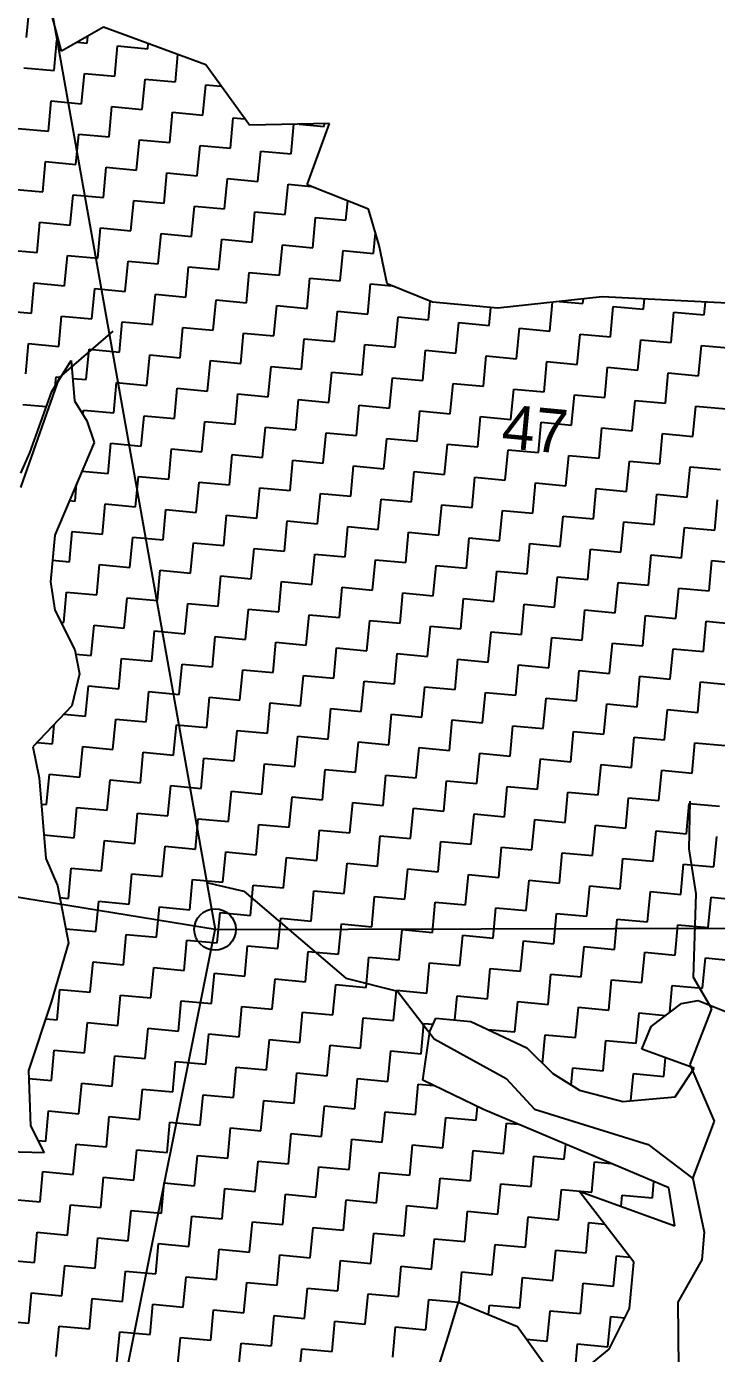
# Model space of a CAD drawing. Header units: metres. Extents: x 284554 to 287504, y 2026012 to 2031182.
# Drawn here: x 285689 to 285981, y 2029907 to 2030469 of the extents above; entities that cross this region are included whole.
import ezdxf
from ezdxf.enums import TextEntityAlignment as Align

# ---------------------------------------------------------------- set-up
doc = ezdxf.new("R2010")
doc.units = ezdxf.units.M
for name, color, linetype in [('LINE_WATER', 4, 'Continuous'), ('POLY_HATCH', 12, 'Continuous'), ('POLY_PARCEL', 6, 'Continuous'), ('TEXT_PARCEL', 7, 'Continuous')]:
    doc.layers.add(name, color=color, linetype=linetype)
doc.styles.add('TEXT_MAP', font='')
doc.styles.get('TEXT_MAP').set_extended_font_data('Kruti Dev 050')

msp = doc.modelspace()

# ---------------------------------------------------------------- linework, layer by layer
msp.add_circle((285768.34, 2030086.66), 8.78)
at = {"layer": 'LINE_WATER'}
for p, q in [((285725.02, 2030339.87), (285702.4, 2030320.13)), ((285702.4, 2030320.13), (285686.03, 2030273.6)), ((285968.98, 2030120.84), (285969.47, 2030141)), ((285972.08, 2030101.74), (285968.98, 2030120.84)), ((285764.77, 2030106.48), (285780.47, 2030102.92)), ((285780.47, 2030102.92), (285823.74, 2030066.13)), ((285970.86, 2030066.32), (285972.08, 2030101.74)), ((285823.74, 2030066.13), (285845.54, 2030060.61)), ((285978.68, 2030053.05), (285970.86, 2030066.32)), ((285845.54, 2030060.61), (285861.07, 2030040.35)), ((285969.51, 2030029.52), (285978.68, 2030053.05)), ((285861.07, 2030040.35), (285891.57, 2030023.56)), ((285979.82, 2030005.56), (285969.51, 2030029.52)), ((285891.57, 2030023.56), (285903.61, 2030010.59)), ((285903.61, 2030010.59), (285951.71, 2029995.65)), ((285970.59, 2029981.34), (285979.82, 2030005.56)), ((285951.71, 2029995.65), (285970.59, 2029981.34)), ((285970.59, 2029981.34), (285975.43, 2029958.59)), ((285975.43, 2029958.59), (285974.34, 2029946.85)), ((285974.34, 2029946.85), (285964.3, 2029928.98)), ((285964.3, 2029928.98), (285964.48, 2029901.09))]:
    msp.add_line(p, q, dxfattribs=at)
at = {"layer": 'POLY_HATCH'}
for p, q in [((285703.28, 2030458.2), (285694.49, 2030491.82)), ((285721.14, 2030468.46), (285703.28, 2030458.2)), ((285764.4, 2030452.49), (285721.14, 2030468.46)), ((285782.89, 2030426.91), (285764.4, 2030452.49)), ((285816.77, 2030427.72), (285782.89, 2030426.91)), ((285807.38, 2030401.77), (285816.77, 2030427.72)), ((285833.26, 2030391.4), (285807.38, 2030401.77)), ((285837.8, 2030376.07), (285833.26, 2030391.4)), ((285841.25, 2030359.85), (285837.8, 2030376.07)), ((285860.41, 2030352.09), (285841.25, 2030359.85)), ((285888.01, 2030349.51), (285860.41, 2030352.09)), ((285932.21, 2030354.33), (285888.01, 2030349.51)), ((286025.24, 2030349.61), (285932.21, 2030354.33)), ((285699.29, 2030314.23), (285707.48, 2030327.38)), ((285707.48, 2030327.38), (285708.87, 2030310.35)), ((285689.9, 2030288.28), (285699.29, 2030314.23)), ((285708.87, 2030310.35), (285714.05, 2030301.92)), ((285714.05, 2030301.92), (285717.16, 2030292.68)), ((285717.16, 2030292.68), (285700.57, 2030253.49)), ((285686.11, 2030279.69), (285689.9, 2030288.28)), ((285700.57, 2030253.49), (285698.73, 2030233.79)), ((285698.73, 2030233.79), (285700.58, 2030221.69)), ((285700.58, 2030221.69), (285708.97, 2030205.01)), ((285708.97, 2030205.01), (285711, 2030194.88)), ((285711, 2030194.88), (285707.74, 2030181.27)), ((285707.74, 2030181.27), (285691.21, 2030163.93)), ((285691.21, 2030163.93), (285693.95, 2030150.76)), ((285693.95, 2030150.76), (285696.74, 2030116.71)), ((285696.74, 2030116.71), (285701.64, 2030105.32)), ((285701.64, 2030105.32), (285706.33, 2030081.03)), ((285706.33, 2030081.03), (285699.01, 2030055.88)), ((285699.01, 2030055.88), (285689.35, 2030026.97)), ((285952.92, 2030045.62), (285965.77, 2030055.35)), ((285965.77, 2030055.35), (285972.85, 2030056.68)), ((285972.85, 2030056.68), (285989.15, 2030050.19)), ((285859.25, 2030043.45), (285861.78, 2030049.17)), ((285861.78, 2030049.17), (285876.56, 2030047.79)), ((285876.56, 2030047.79), (285900.38, 2030036.62)), ((285856.33, 2030022.85), (285859.25, 2030043.45)), ((285949.05, 2030036.05), (285952.92, 2030045.62)), ((285900.38, 2030036.62), (285911.29, 2030025.66)), ((285971.17, 2030028.02), (285949.05, 2030036.05)), ((285689.35, 2030026.97), (285690.17, 2030003.63)), ((285911.29, 2030025.66), (285922.56, 2030018.65)), ((285963.07, 2030015.86), (285971.17, 2030028.02)), ((285882.03, 2030010.51), (285856.33, 2030022.85)), ((285922.56, 2030018.65), (285941.01, 2030013.94)), ((285941.01, 2030013.94), (285963.07, 2030015.86)), ((285960.46, 2029977.34), (285882.03, 2030010.51)), ((285690.17, 2030003.63), (285696.06, 2029992.15)), ((285696.06, 2029992.15), (285680.2, 2029992.64)), ((285945.6, 2029945.94), (285922.55, 2029975.92)), ((285922.55, 2029975.92), (285962.93, 2029961.21)), ((285962.93, 2029961.21), (285960.46, 2029977.34)), ((285943.76, 2029926.24), (285945.6, 2029945.94)), ((285867.09, 2029914.52), (285871.43, 2029929.02)), ((285871.43, 2029929.02), (285896.32, 2029918.74)), ((285935.2, 2029909.15), (285943.76, 2029926.24)), ((285896.32, 2029918.74), (285907.76, 2029902.77)), ((285862.85, 2029901), (285867.09, 2029914.52)), ((285926.58, 2029902), (285935.2, 2029909.15))]:
    msp.add_line(p, q, dxfattribs=at)
at = {"layer": 'POLY_HATCH', "linetype": 'Continuous'}
for p, q in [((285688.54, 2030464.11), (285689.74, 2030476.95)), ((285700.18, 2030450.07), (285701.38, 2030462.91)), ((285701.38, 2030462.91), (285702.07, 2030462.85)), ((285714.22, 2030461.71), (285714.5, 2030464.64)), ((285710.07, 2030462.1), (285714.22, 2030461.71)), ((285725.86, 2030447.67), (285727.06, 2030460.51)), ((285727.06, 2030460.51), (285739.9, 2030459.31)), ((285739.9, 2030459.31), (285740.1, 2030461.46)), ((285751.54, 2030445.27), (285752.62, 2030456.84)), ((285687.34, 2030451.27), (285700.18, 2030450.07)), ((285711.82, 2030436.03), (285713.02, 2030448.87)), ((285713.02, 2030448.87), (285725.86, 2030447.67)), ((285737.5, 2030433.63), (285738.7, 2030446.47)), ((285738.7, 2030446.47), (285751.54, 2030445.27)), ((285763.18, 2030431.23), (285764.38, 2030444.07)), ((285764.38, 2030444.07), (285770.92, 2030443.46)), ((285697.78, 2030424.39), (285698.98, 2030437.23)), ((285698.98, 2030437.23), (285711.82, 2030436.03)), ((285723.46, 2030421.99), (285724.66, 2030434.83)), ((285724.66, 2030434.83), (285737.5, 2030433.63)), ((285749.14, 2030419.59), (285750.34, 2030432.43)), ((285750.34, 2030432.43), (285763.18, 2030431.23)), ((285774.82, 2030417.19), (285776.02, 2030430.03)), ((285776.02, 2030430.03), (285780.96, 2030429.57)), ((285684.94, 2030425.59), (285697.78, 2030424.39)), ((285800.5, 2030414.79), (285801.67, 2030427.36)), ((285804.02, 2030427.42), (285814.54, 2030426.43)), ((285814.54, 2030426.43), (285814.65, 2030427.67)), ((285709.42, 2030410.35), (285710.62, 2030423.19)), ((285710.62, 2030423.19), (285723.46, 2030421.99)), ((285735.1, 2030407.95), (285736.3, 2030420.79)), ((285736.3, 2030420.79), (285749.14, 2030419.59)), ((285760.78, 2030405.55), (285761.98, 2030418.39)), ((285761.98, 2030418.39), (285774.82, 2030417.19)), ((285786.46, 2030403.16), (285787.66, 2030415.99)), ((285787.66, 2030415.99), (285800.5, 2030414.79)), ((285695.38, 2030398.71), (285696.58, 2030411.55)), ((285696.58, 2030411.55), (285709.42, 2030410.35)), ((285721.06, 2030396.31), (285722.26, 2030409.15)), ((285722.26, 2030409.15), (285735.1, 2030407.95)), ((285746.74, 2030393.92), (285747.94, 2030406.75)), ((285747.94, 2030406.75), (285760.78, 2030405.55)), ((285772.42, 2030391.52), (285773.62, 2030404.36)), ((285773.62, 2030404.36), (285786.46, 2030403.16)), ((285798.1, 2030389.12), (285799.3, 2030401.96)), ((285799.3, 2030401.96), (285809.23, 2030401.03)), ((285682.55, 2030399.91), (285695.38, 2030398.71)), ((285707.02, 2030384.68), (285708.22, 2030397.51)), ((285708.22, 2030397.51), (285721.06, 2030396.31)), ((285732.7, 2030382.28), (285733.9, 2030395.12)), ((285733.9, 2030395.12), (285746.74, 2030393.92)), ((285758.38, 2030379.88), (285759.58, 2030392.72)), ((285759.58, 2030392.72), (285772.42, 2030391.52)), ((285784.06, 2030377.48), (285785.26, 2030390.32)), ((285785.26, 2030390.32), (285798.1, 2030389.12)), ((285823.78, 2030386.72), (285824.54, 2030394.89)), ((285692.98, 2030373.04), (285694.18, 2030385.88)), ((285694.18, 2030385.88), (285707.02, 2030384.68)), ((285809.74, 2030375.08), (285810.94, 2030387.92)), ((285810.94, 2030387.92), (285823.78, 2030386.72)), ((285718.66, 2030370.64), (285719.86, 2030383.48)), ((285719.86, 2030383.48), (285732.7, 2030382.28)), ((285744.34, 2030368.24), (285745.54, 2030381.08)), ((285745.54, 2030381.08), (285758.38, 2030379.88)), ((285770.02, 2030365.84), (285771.22, 2030378.68)), ((285771.22, 2030378.68), (285784.06, 2030377.48)), ((285835.42, 2030372.68), (285836.23, 2030381.37)), ((285680.15, 2030374.24), (285692.98, 2030373.04)), ((285795.7, 2030363.44), (285796.9, 2030376.28)), ((285796.9, 2030376.28), (285809.74, 2030375.08)), ((285821.38, 2030361.04), (285822.58, 2030373.88)), ((285822.58, 2030373.88), (285835.42, 2030372.68)), ((285704.62, 2030359), (285705.82, 2030371.84)), ((285705.82, 2030371.84), (285718.66, 2030370.64)), ((285730.3, 2030356.6), (285731.5, 2030369.44)), ((285731.5, 2030369.44), (285744.34, 2030368.24)), ((285755.98, 2030354.2), (285757.18, 2030367.04)), ((285757.18, 2030367.04), (285770.02, 2030365.84)), ((285781.66, 2030351.8), (285782.86, 2030364.64)), ((285782.86, 2030364.64), (285795.7, 2030363.44)), ((285807.34, 2030349.4), (285808.54, 2030362.24)), ((285808.54, 2030362.24), (285821.38, 2030361.04)), ((285690.59, 2030347.36), (285691.79, 2030360.2)), ((285691.79, 2030360.2), (285704.62, 2030359)), ((285716.26, 2030344.96), (285717.46, 2030357.8)), ((285717.46, 2030357.8), (285730.3, 2030356.6)), ((285833.02, 2030347), (285834.22, 2030359.84)), ((285834.22, 2030359.84), (285843.39, 2030358.98)), ((285741.94, 2030342.56), (285743.14, 2030355.4)), ((285743.14, 2030355.4), (285755.98, 2030354.2)), ((285767.62, 2030340.16), (285768.82, 2030353)), ((285768.82, 2030353), (285781.66, 2030351.8)), ((285793.3, 2030337.76), (285794.5, 2030350.6)), ((285794.5, 2030350.6), (285807.34, 2030349.4)), ((285858.7, 2030344.6), (285859.43, 2030352.49)), ((285910.05, 2030339.8), (285911.2, 2030352.04)), ((285914.19, 2030352.36), (285924.09, 2030351.44)), ((285924.09, 2030351.44), (285924.28, 2030353.46)), ((285935.73, 2030337.4), (285936.93, 2030350.24)), ((285936.93, 2030350.24), (285949.77, 2030349.04)), ((285949.77, 2030349.04), (285950.18, 2030353.42)), ((285975.45, 2030346.64), (285975.96, 2030352.11)), ((285677.75, 2030348.56), (285690.59, 2030347.36)), ((285702.22, 2030333.32), (285703.42, 2030346.16)), ((285703.42, 2030346.16), (285716.26, 2030344.96)), ((285818.98, 2030335.36), (285820.18, 2030348.2)), ((285820.18, 2030348.2), (285833.02, 2030347)), ((285844.66, 2030332.96), (285845.86, 2030345.8)), ((285845.86, 2030345.8), (285858.7, 2030344.6)), ((285884.38, 2030342.2), (285885.08, 2030349.79)), ((285961.41, 2030335), (285962.61, 2030347.84)), ((285962.61, 2030347.84), (285975.45, 2030346.64)), ((285727.9, 2030330.92), (285729.1, 2030343.76)), ((285729.1, 2030343.76), (285741.94, 2030342.56)), ((285753.58, 2030328.52), (285754.78, 2030341.36)), ((285754.78, 2030341.36), (285767.62, 2030340.16)), ((285870.34, 2030330.56), (285871.54, 2030343.4)), ((285871.54, 2030343.4), (285884.38, 2030342.2)), ((285896.02, 2030328.16), (285897.21, 2030341)), ((285897.21, 2030341), (285910.05, 2030339.8)), ((285688.19, 2030321.68), (285689.39, 2030334.52)), ((285689.39, 2030334.52), (285702.22, 2030333.32)), ((285779.26, 2030326.12), (285780.46, 2030338.96)), ((285780.46, 2030338.96), (285793.3, 2030337.76)), ((285804.94, 2030323.72), (285806.14, 2030336.56)), ((285806.14, 2030336.56), (285818.98, 2030335.36)), ((285830.62, 2030321.32), (285831.82, 2030334.16)), ((285831.82, 2030334.16), (285844.66, 2030332.96)), ((285921.69, 2030325.76), (285922.89, 2030338.6)), ((285922.89, 2030338.6), (285935.73, 2030337.4)), ((285947.37, 2030323.36), (285948.57, 2030336.2)), ((285948.57, 2030336.2), (285961.41, 2030335)), ((285973.05, 2030320.96), (285974.25, 2030333.8)), ((285974.25, 2030333.8), (285987.09, 2030332.6)), ((285713.86, 2030319.28), (285715.06, 2030332.12)), ((285715.06, 2030332.12), (285727.9, 2030330.92)), ((285739.54, 2030316.88), (285740.74, 2030329.72)), ((285740.74, 2030329.72), (285753.58, 2030328.52)), ((285856.3, 2030318.92), (285857.5, 2030331.76)), ((285857.5, 2030331.76), (285870.34, 2030330.56)), ((285881.98, 2030316.52), (285883.18, 2030329.36)), ((285883.18, 2030329.36), (285896.02, 2030328.16)), ((285765.22, 2030314.48), (285766.42, 2030327.32)), ((285766.42, 2030327.32), (285779.26, 2030326.12)), ((285790.9, 2030312.08), (285792.1, 2030324.92)), ((285792.1, 2030324.92), (285804.94, 2030323.72)), ((285816.58, 2030309.68), (285817.78, 2030322.52)), ((285817.78, 2030322.52), (285830.62, 2030321.32)), ((285907.65, 2030314.12), (285908.85, 2030326.96)), ((285908.85, 2030326.96), (285921.69, 2030325.76)), ((285933.33, 2030311.72), (285934.53, 2030324.56)), ((285934.53, 2030324.56), (285947.37, 2030323.36)), ((285700.64, 2030316.41), (285701.03, 2030320.48)), ((285701.03, 2030320.48), (285703.06, 2030320.29)), ((285708.09, 2030319.82), (285713.86, 2030319.28)), ((285725.5, 2030305.24), (285726.7, 2030318.08)), ((285726.7, 2030318.08), (285739.54, 2030316.88)), ((285842.26, 2030307.28), (285843.46, 2030320.12)), ((285843.46, 2030320.12), (285856.3, 2030318.92)), ((285867.94, 2030304.88), (285869.14, 2030317.72)), ((285869.14, 2030317.72), (285881.98, 2030316.52)), ((285959.01, 2030309.32), (285960.21, 2030322.16)), ((285960.21, 2030322.16), (285973.05, 2030320.96)), ((285751.18, 2030302.84), (285752.38, 2030315.68)), ((285752.38, 2030315.68), (285765.22, 2030314.48)), ((285776.86, 2030300.44), (285778.06, 2030313.28)), ((285778.06, 2030313.28), (285790.9, 2030312.08)), ((285893.62, 2030302.48), (285894.82, 2030315.32)), ((285894.82, 2030315.32), (285907.65, 2030314.12)), ((285919.29, 2030300.08), (285920.49, 2030312.92)), ((285920.49, 2030312.92), (285933.33, 2030311.72)), ((285686.99, 2030308.84), (285697, 2030307.9)), ((285712.48, 2030304.47), (285712.66, 2030306.44)), ((285712.66, 2030306.44), (285725.5, 2030305.24)), ((285802.54, 2030298.04), (285803.74, 2030310.88)), ((285803.74, 2030310.88), (285816.58, 2030309.68)), ((285828.22, 2030295.64), (285829.42, 2030308.48)), ((285829.42, 2030308.48), (285842.26, 2030307.28)), ((285853.9, 2030293.24), (285855.1, 2030306.08)), ((285855.1, 2030306.08), (285867.94, 2030304.88)), ((285944.97, 2030297.68), (285946.17, 2030310.52)), ((285946.17, 2030310.52), (285959.01, 2030309.32)), ((285970.65, 2030295.28), (285971.85, 2030308.12)), ((285971.85, 2030308.12), (285984.69, 2030306.92)), ((285737.14, 2030291.2), (285738.34, 2030304.04)), ((285738.34, 2030304.04), (285751.18, 2030302.84)), ((285762.82, 2030288.8), (285764.02, 2030301.64)), ((285764.02, 2030301.64), (285776.86, 2030300.44)), ((285879.58, 2030290.84), (285880.78, 2030303.68)), ((285880.78, 2030303.68), (285893.62, 2030302.48)), ((285905.26, 2030288.44), (285906.45, 2030301.28)), ((285906.45, 2030301.28), (285919.29, 2030300.08)), ((285788.5, 2030286.4), (285789.7, 2030299.24)), ((285789.7, 2030299.24), (285802.54, 2030298.04)), ((285814.18, 2030284), (285815.38, 2030296.84)), ((285815.38, 2030296.84), (285828.22, 2030295.64)), ((285839.86, 2030281.6), (285841.06, 2030294.44)), ((285841.06, 2030294.44), (285853.9, 2030293.24)), ((285930.93, 2030286.04), (285932.13, 2030298.88)), ((285932.13, 2030298.88), (285944.97, 2030297.68)), ((285956.61, 2030283.64), (285957.81, 2030296.48)), ((285957.81, 2030296.48), (285970.65, 2030295.28)), ((285723.1, 2030279.56), (285724.3, 2030292.4)), ((285724.3, 2030292.4), (285737.14, 2030291.2)), ((285748.78, 2030277.16), (285749.98, 2030290)), ((285749.98, 2030290), (285762.82, 2030288.8)), ((285865.54, 2030279.2), (285866.74, 2030292.04)), ((285866.74, 2030292.04), (285879.58, 2030290.84)), ((285891.22, 2030276.8), (285892.42, 2030289.64)), ((285892.42, 2030289.64), (285905.26, 2030288.44)), ((285774.46, 2030274.76), (285775.66, 2030287.6)), ((285775.66, 2030287.6), (285788.5, 2030286.4)), ((285800.14, 2030272.36), (285801.34, 2030285.2)), ((285801.34, 2030285.2), (285814.18, 2030284)), ((285916.89, 2030274.4), (285918.09, 2030287.24)), ((285918.09, 2030287.24), (285930.93, 2030286.04)), ((285942.57, 2030272), (285943.77, 2030284.84)), ((285943.77, 2030284.84), (285956.61, 2030283.64)), ((285712.04, 2030280.59), (285723.1, 2030279.56)), ((285734.74, 2030265.52), (285735.94, 2030278.36)), ((285735.94, 2030278.36), (285748.78, 2030277.16)), ((285825.82, 2030269.96), (285827.02, 2030282.8)), ((285827.02, 2030282.8), (285839.86, 2030281.6)), ((285851.5, 2030267.56), (285852.7, 2030280.4)), ((285852.7, 2030280.4), (285865.54, 2030279.2)), ((285877.18, 2030265.16), (285878.38, 2030278)), ((285878.38, 2030278), (285891.22, 2030276.8)), ((285968.25, 2030269.6), (285969.45, 2030282.44)), ((285969.45, 2030282.44), (285982.29, 2030281.24)), ((285709.07, 2030267.92), (285709.74, 2030275.16)), ((285760.42, 2030263.12), (285761.62, 2030275.96)), ((285761.62, 2030275.96), (285774.46, 2030274.76)), ((285786.1, 2030260.72), (285787.3, 2030273.56)), ((285787.3, 2030273.56), (285800.14, 2030272.36)), ((285902.86, 2030262.76), (285904.06, 2030275.6)), ((285904.06, 2030275.6), (285916.89, 2030274.4)), ((285928.53, 2030260.36), (285929.73, 2030273.2)), ((285929.73, 2030273.2), (285942.57, 2030272)), ((285706.77, 2030268.14), (285709.07, 2030267.92)), ((285720.7, 2030253.88), (285721.9, 2030266.72)), ((285721.9, 2030266.72), (285734.74, 2030265.52)), ((285811.78, 2030258.32), (285812.98, 2030271.16)), ((285812.98, 2030271.16), (285825.82, 2030269.96)), ((285837.46, 2030255.92), (285838.66, 2030268.76)), ((285838.66, 2030268.76), (285851.5, 2030267.56)), ((285863.14, 2030253.52), (285864.34, 2030266.36)), ((285864.34, 2030266.36), (285877.18, 2030265.16)), ((285954.21, 2030257.96), (285955.41, 2030270.8)), ((285955.41, 2030270.8), (285968.25, 2030269.6)), ((285979.89, 2030255.56), (285981.09, 2030268.4)), ((285746.38, 2030251.48), (285747.58, 2030264.32)), ((285747.58, 2030264.32), (285760.42, 2030263.12)), ((285772.06, 2030249.08), (285773.26, 2030261.92)), ((285773.26, 2030261.92), (285786.1, 2030260.72)), ((285888.82, 2030251.12), (285890.02, 2030263.96)), ((285890.02, 2030263.96), (285902.86, 2030262.76)), ((285914.5, 2030248.72), (285915.69, 2030261.56)), ((285915.69, 2030261.56), (285928.53, 2030260.36)), ((285706.67, 2030242.24), (285707.87, 2030255.08)), ((285707.87, 2030255.08), (285720.7, 2030253.88)), ((285797.74, 2030246.68), (285798.94, 2030259.52)), ((285798.94, 2030259.52), (285811.78, 2030258.32)), ((285823.42, 2030244.28), (285824.62, 2030257.12)), ((285824.62, 2030257.12), (285837.46, 2030255.92)), ((285940.17, 2030246.32), (285941.37, 2030259.16)), ((285941.37, 2030259.16), (285954.21, 2030257.96)), ((285965.85, 2030243.93), (285967.05, 2030256.76)), ((285967.05, 2030256.76), (285979.89, 2030255.56)), ((285732.34, 2030239.84), (285733.54, 2030252.68)), ((285733.54, 2030252.68), (285746.38, 2030251.48)), ((285758.02, 2030237.44), (285759.22, 2030250.28)), ((285759.22, 2030250.28), (285772.06, 2030249.08)), ((285849.1, 2030241.88), (285850.3, 2030254.72)), ((285850.3, 2030254.72), (285863.14, 2030253.52)), ((285874.78, 2030239.48), (285875.98, 2030252.32)), ((285875.98, 2030252.32), (285888.82, 2030251.12)), ((285900.46, 2030237.08), (285901.66, 2030249.92)), ((285901.66, 2030249.92), (285914.5, 2030248.72)), ((285783.7, 2030235.04), (285784.9, 2030247.88)), ((285784.9, 2030247.88), (285797.74, 2030246.68)), ((285809.38, 2030232.64), (285810.58, 2030245.48)), ((285810.58, 2030245.48), (285823.42, 2030244.28)), ((285926.13, 2030234.69), (285927.33, 2030247.52)), ((285927.33, 2030247.52), (285940.17, 2030246.32)), ((285951.81, 2030232.29), (285953.01, 2030245.12)), ((285953.01, 2030245.12), (285965.85, 2030243.93)), ((285699.58, 2030242.9), (285706.67, 2030242.24)), ((285718.31, 2030228.2), (285719.5, 2030241.04)), ((285719.5, 2030241.04), (285732.34, 2030239.84)), ((285743.98, 2030225.8), (285745.18, 2030238.64)), ((285745.18, 2030238.64), (285758.02, 2030237.44)), ((285835.06, 2030230.24), (285836.26, 2030243.08)), ((285836.26, 2030243.08), (285849.1, 2030241.88)), ((285860.74, 2030227.84), (285861.94, 2030240.68)), ((285861.94, 2030240.68), (285874.78, 2030239.48)), ((285886.42, 2030225.45), (285887.62, 2030238.28)), ((285887.62, 2030238.28), (285900.46, 2030237.08)), ((285977.49, 2030229.89), (285978.69, 2030242.73)), ((285978.69, 2030242.73), (285991.53, 2030241.53)), ((285769.66, 2030223.4), (285770.86, 2030236.24)), ((285770.86, 2030236.24), (285783.7, 2030235.04)), ((285795.34, 2030221), (285796.54, 2030233.84)), ((285796.54, 2030233.84), (285809.38, 2030232.64)), ((285912.1, 2030223.05), (285913.3, 2030235.88)), ((285913.3, 2030235.88), (285926.13, 2030234.69)), ((285937.77, 2030220.65), (285938.97, 2030233.49)), ((285938.97, 2030233.49), (285951.81, 2030232.29)), ((285704.27, 2030216.56), (285705.47, 2030229.4)), ((285705.47, 2030229.4), (285718.31, 2030228.2)), ((285729.94, 2030214.16), (285731.14, 2030227)), ((285731.14, 2030227), (285743.98, 2030225.8)), ((285821.02, 2030218.6), (285822.22, 2030231.44)), ((285822.22, 2030231.44), (285835.06, 2030230.24)), ((285846.7, 2030216.21), (285847.9, 2030229.04)), ((285847.9, 2030229.04), (285860.74, 2030227.84)), ((285963.45, 2030218.25), (285964.65, 2030231.09)), ((285964.65, 2030231.09), (285977.49, 2030229.89)), ((285755.62, 2030211.76), (285756.82, 2030224.6)), ((285756.82, 2030224.6), (285769.66, 2030223.4)), ((285781.3, 2030209.36), (285782.5, 2030222.2)), ((285782.5, 2030222.2), (285795.34, 2030221)), ((285872.38, 2030213.81), (285873.58, 2030226.65)), ((285873.58, 2030226.65), (285886.42, 2030225.45)), ((285898.06, 2030211.41), (285899.26, 2030224.25)), ((285899.26, 2030224.25), (285912.1, 2030223.05)), ((285923.74, 2030209.01), (285924.93, 2030221.85)), ((285924.93, 2030221.85), (285937.77, 2030220.65)), ((285703.1, 2030216.67), (285704.27, 2030216.56)), ((285806.98, 2030206.97), (285808.18, 2030219.8)), ((285808.18, 2030219.8), (285821.02, 2030218.6)), ((285832.66, 2030204.57), (285833.86, 2030217.41)), ((285833.86, 2030217.41), (285846.7, 2030216.21)), ((285949.41, 2030206.61), (285950.61, 2030219.45)), ((285950.61, 2030219.45), (285963.45, 2030218.25)), ((285975.09, 2030204.21), (285976.29, 2030217.05)), ((285976.29, 2030217.05), (285989.13, 2030215.85)), ((285715.91, 2030202.52), (285717.11, 2030215.36)), ((285717.11, 2030215.36), (285729.94, 2030214.16)), ((285741.58, 2030200.12), (285742.78, 2030212.96)), ((285742.78, 2030212.96), (285755.62, 2030211.76)), ((285767.26, 2030197.73), (285768.46, 2030210.56)), ((285768.46, 2030210.56), (285781.3, 2030209.36)), ((285858.34, 2030202.17), (285859.54, 2030215.01)), ((285859.54, 2030215.01), (285872.38, 2030213.81)), ((285884.02, 2030199.77), (285885.22, 2030212.61)), ((285885.22, 2030212.61), (285898.06, 2030211.41)), ((285909.7, 2030197.37), (285910.9, 2030210.21)), ((285910.9, 2030210.21), (285923.74, 2030209.01)), ((285792.94, 2030195.33), (285794.14, 2030208.17)), ((285794.14, 2030208.17), (285806.98, 2030206.97)), ((285818.62, 2030192.93), (285819.82, 2030205.77)), ((285819.82, 2030205.77), (285832.66, 2030204.57)), ((285935.37, 2030194.97), (285936.57, 2030207.81)), ((285936.57, 2030207.81), (285949.41, 2030206.61)), ((285961.05, 2030192.57), (285962.25, 2030205.41)), ((285962.25, 2030205.41), (285975.09, 2030204.21)), ((285709.34, 2030203.14), (285715.91, 2030202.52)), ((285727.55, 2030188.49), (285728.74, 2030201.32)), ((285728.74, 2030201.32), (285741.58, 2030200.12)), ((285753.22, 2030186.09), (285754.42, 2030198.93)), ((285754.42, 2030198.93), (285767.26, 2030197.73)), ((285844.3, 2030190.53), (285845.5, 2030203.37)), ((285845.5, 2030203.37), (285858.34, 2030202.17)), ((285869.98, 2030188.13), (285871.18, 2030200.97)), ((285871.18, 2030200.97), (285884.02, 2030199.77)), ((285778.9, 2030183.69), (285780.1, 2030196.53)), ((285780.1, 2030196.53), (285792.94, 2030195.33)), ((285804.58, 2030181.29), (285805.78, 2030194.13)), ((285805.78, 2030194.13), (285818.62, 2030192.93)), ((285895.66, 2030185.73), (285896.86, 2030198.57)), ((285896.86, 2030198.57), (285909.7, 2030197.37)), ((285921.34, 2030183.33), (285922.54, 2030196.17)), ((285922.54, 2030196.17), (285935.37, 2030194.97)), ((285947.01, 2030180.93), (285948.21, 2030193.77)), ((285948.21, 2030193.77), (285961.05, 2030192.57)), ((285713.51, 2030176.85), (285714.71, 2030189.69)), ((285714.71, 2030189.69), (285727.55, 2030188.49)), ((285830.26, 2030178.89), (285831.46, 2030191.73)), ((285831.46, 2030191.73), (285844.3, 2030190.53)), ((285855.94, 2030176.49), (285857.14, 2030189.33)), ((285857.14, 2030189.33), (285869.98, 2030188.13)), ((285972.69, 2030178.53), (285973.89, 2030191.37)), ((285973.89, 2030191.37), (285986.73, 2030190.17)), ((285739.18, 2030174.45), (285740.38, 2030187.29)), ((285740.38, 2030187.29), (285753.22, 2030186.09)), ((285764.86, 2030172.05), (285766.06, 2030184.89)), ((285766.06, 2030184.89), (285778.9, 2030183.69)), ((285790.54, 2030169.65), (285791.74, 2030182.49)), ((285791.74, 2030182.49), (285804.58, 2030181.29)), ((285881.62, 2030174.09), (285882.82, 2030186.93)), ((285882.82, 2030186.93), (285895.66, 2030185.73)), ((285907.3, 2030171.69), (285908.5, 2030184.53)), ((285908.5, 2030184.53), (285921.34, 2030183.33)), ((285932.98, 2030169.29), (285934.17, 2030182.13)), ((285934.17, 2030182.13), (285947.01, 2030180.93)), ((285704.34, 2030177.7), (285713.51, 2030176.85)), ((285816.22, 2030167.25), (285817.42, 2030180.09)), ((285817.42, 2030180.09), (285830.26, 2030178.89)), ((285841.9, 2030164.85), (285843.1, 2030177.69)), ((285843.1, 2030177.69), (285855.94, 2030176.49)), ((285958.65, 2030166.89), (285959.85, 2030179.73)), ((285959.85, 2030179.73), (285972.69, 2030178.53)), ((285699.47, 2030165.21), (285700.23, 2030173.4)), ((285725.15, 2030162.81), (285726.35, 2030175.65)), ((285726.35, 2030175.65), (285739.18, 2030174.45)), ((285750.82, 2030160.41), (285752.02, 2030173.25)), ((285752.02, 2030173.25), (285764.86, 2030172.05)), ((285776.5, 2030158.01), (285777.7, 2030170.85)), ((285777.7, 2030170.85), (285790.54, 2030169.65)), ((285867.58, 2030162.45), (285868.78, 2030175.29)), ((285868.78, 2030175.29), (285881.62, 2030174.09)), ((285893.26, 2030160.05), (285894.46, 2030172.89)), ((285894.46, 2030172.89), (285907.3, 2030171.69)), ((285693, 2030165.81), (285699.47, 2030165.21)), ((285802.18, 2030155.61), (285803.38, 2030168.45)), ((285803.38, 2030168.45), (285816.22, 2030167.25)), ((285827.86, 2030153.21), (285829.06, 2030166.05)), ((285829.06, 2030166.05), (285841.9, 2030164.85)), ((285918.94, 2030157.65), (285920.14, 2030170.49)), ((285920.14, 2030170.49), (285932.98, 2030169.29)), ((285944.61, 2030155.25), (285945.81, 2030168.09)), ((285945.81, 2030168.09), (285958.65, 2030166.89)), ((285970.29, 2030152.85), (285971.49, 2030165.69)), ((285971.49, 2030165.69), (285984.33, 2030164.49)), ((285711.11, 2030151.17), (285712.31, 2030164.01)), ((285712.31, 2030164.01), (285725.15, 2030162.81)), ((285736.79, 2030148.77), (285737.98, 2030161.61)), ((285737.98, 2030161.61), (285750.82, 2030160.41)), ((285853.54, 2030150.81), (285854.74, 2030163.65)), ((285854.74, 2030163.65), (285867.58, 2030162.45)), ((285879.22, 2030148.41), (285880.42, 2030161.25)), ((285880.42, 2030161.25), (285893.26, 2030160.05)), ((285762.46, 2030146.37), (285763.66, 2030159.21)), ((285763.66, 2030159.21), (285776.5, 2030158.01)), ((285788.14, 2030143.97), (285789.34, 2030156.81)), ((285789.34, 2030156.81), (285802.18, 2030155.61)), ((285813.82, 2030141.57), (285815.02, 2030154.41)), ((285815.02, 2030154.41), (285827.86, 2030153.21)), ((285904.9, 2030146.01), (285906.1, 2030158.85)), ((285906.1, 2030158.85), (285918.94, 2030157.65)), ((285930.58, 2030143.61), (285931.78, 2030156.45)), ((285931.78, 2030156.45), (285944.61, 2030155.25)), ((285956.25, 2030141.21), (285957.45, 2030154.05)), ((285957.45, 2030154.05), (285970.29, 2030152.85)), ((285697.07, 2030139.53), (285698.27, 2030152.37)), ((285698.27, 2030152.37), (285711.11, 2030151.17)), ((285722.75, 2030137.13), (285723.95, 2030149.97)), ((285723.95, 2030149.97), (285736.79, 2030148.77)), ((285839.5, 2030139.17), (285840.7, 2030152.01)), ((285840.7, 2030152.01), (285853.54, 2030150.81)), ((285865.18, 2030136.77), (285866.38, 2030149.61)), ((285866.38, 2030149.61), (285879.22, 2030148.41)), ((285748.42, 2030134.73), (285749.62, 2030147.57)), ((285749.62, 2030147.57), (285762.46, 2030146.37)), ((285774.1, 2030132.33), (285775.3, 2030145.17)), ((285775.3, 2030145.17), (285788.14, 2030143.97)), ((285799.78, 2030129.93), (285800.98, 2030142.77)), ((285800.98, 2030142.77), (285813.82, 2030141.57)), ((285890.86, 2030134.37), (285892.06, 2030147.21)), ((285892.06, 2030147.21), (285904.9, 2030146.01)), ((285916.54, 2030131.97), (285917.74, 2030144.81)), ((285917.74, 2030144.81), (285930.58, 2030143.61)), ((285694.86, 2030139.73), (285697.07, 2030139.53)), ((285708.71, 2030125.49), (285709.91, 2030138.33)), ((285709.91, 2030138.33), (285722.75, 2030137.13)), ((285825.46, 2030127.53), (285826.66, 2030140.37)), ((285826.66, 2030140.37), (285839.5, 2030139.17)), ((285851.14, 2030125.13), (285852.34, 2030137.97)), ((285852.34, 2030137.97), (285865.18, 2030136.77)), ((285942.21, 2030129.57), (285943.41, 2030142.41)), ((285943.41, 2030142.41), (285956.25, 2030141.21)), ((285967.89, 2030127.17), (285969.09, 2030140.01)), ((285969.09, 2030140.01), (285981.93, 2030138.81)), ((285734.39, 2030123.09), (285735.59, 2030135.93)), ((285735.59, 2030135.93), (285748.42, 2030134.73)), ((285760.06, 2030120.69), (285761.26, 2030133.53)), ((285761.26, 2030133.53), (285774.1, 2030132.33)), ((285876.82, 2030122.73), (285878.02, 2030135.57)), ((285878.02, 2030135.57), (285890.86, 2030134.37)), ((285902.5, 2030120.33), (285903.7, 2030133.17)), ((285903.7, 2030133.17), (285916.54, 2030131.97)), ((285695.92, 2030126.68), (285708.71, 2030125.49)), ((285785.74, 2030118.29), (285786.94, 2030131.13)), ((285786.94, 2030131.13), (285799.78, 2030129.93)), ((285811.42, 2030115.89), (285812.62, 2030128.73)), ((285812.62, 2030128.73), (285825.46, 2030127.53)), ((285837.1, 2030113.49), (285838.3, 2030126.33)), ((285838.3, 2030126.33), (285851.14, 2030125.13)), ((285928.18, 2030117.93), (285929.38, 2030130.77)), ((285929.38, 2030130.77), (285942.21, 2030129.57)), ((285953.85, 2030115.53), (285955.05, 2030128.37)), ((285955.05, 2030128.37), (285967.89, 2030127.17)), ((285979.53, 2030113.13), (285980.73, 2030125.97)), ((285720.35, 2030111.45), (285721.55, 2030124.29)), ((285721.55, 2030124.29), (285734.39, 2030123.09)), ((285746.03, 2030109.05), (285747.22, 2030121.89)), ((285747.22, 2030121.89), (285760.06, 2030120.69)), ((285862.78, 2030111.09), (285863.98, 2030123.93)), ((285863.98, 2030123.93), (285876.82, 2030122.73)), ((285888.46, 2030108.69), (285889.66, 2030121.53)), ((285889.66, 2030121.53), (285902.5, 2030120.33)), ((285771.7, 2030106.65), (285772.9, 2030119.49)), ((285772.9, 2030119.49), (285785.74, 2030118.29)), ((285797.38, 2030104.25), (285798.58, 2030117.09)), ((285798.58, 2030117.09), (285811.42, 2030115.89)), ((285823.06, 2030101.85), (285824.26, 2030114.69)), ((285824.26, 2030114.69), (285837.1, 2030113.49)), ((285914.14, 2030106.29), (285915.34, 2030119.13)), ((285915.34, 2030119.13), (285928.18, 2030117.93)), ((285939.82, 2030103.89), (285941.02, 2030116.73)), ((285941.02, 2030116.73), (285953.85, 2030115.53)), ((285706.31, 2030099.81), (285707.51, 2030112.65)), ((285707.51, 2030112.65), (285720.35, 2030111.45)), ((285731.99, 2030097.41), (285733.19, 2030110.25)), ((285733.19, 2030110.25), (285746.03, 2030109.05)), ((285848.74, 2030099.45), (285849.94, 2030112.29)), ((285849.94, 2030112.29), (285862.78, 2030111.09)), ((285874.42, 2030097.05), (285875.62, 2030109.89)), ((285875.62, 2030109.89), (285888.46, 2030108.69)), ((285965.49, 2030101.49), (285966.69, 2030114.33)), ((285966.69, 2030114.33), (285979.53, 2030113.13)), ((285757.66, 2030095.01), (285758.86, 2030107.85)), ((285758.86, 2030107.85), (285771.7, 2030106.65)), ((285783.34, 2030092.61), (285784.54, 2030105.45)), ((285784.54, 2030105.45), (285797.38, 2030104.25)), ((285900.1, 2030094.65), (285901.3, 2030107.49)), ((285901.3, 2030107.49), (285914.14, 2030106.29)), ((285925.78, 2030092.25), (285926.98, 2030105.09)), ((285926.98, 2030105.09), (285939.82, 2030103.89)), ((285702.64, 2030100.15), (285706.31, 2030099.81)), ((285717.95, 2030085.77), (285719.15, 2030098.61)), ((285719.15, 2030098.61), (285731.99, 2030097.41)), ((285809.02, 2030090.21), (285810.22, 2030103.05)), ((285810.22, 2030103.05), (285823.06, 2030101.85)), ((285834.7, 2030087.81), (285835.9, 2030100.65)), ((285835.9, 2030100.65), (285848.74, 2030099.45)), ((285860.38, 2030085.41), (285861.58, 2030098.25)), ((285861.58, 2030098.25), (285874.42, 2030097.05)), ((285951.45, 2030089.85), (285952.65, 2030102.69)), ((285952.65, 2030102.69), (285965.49, 2030101.49)), ((285977.13, 2030087.45), (285978.33, 2030100.29)), ((285978.33, 2030100.29), (285991.17, 2030099.09)), ((285743.63, 2030083.37), (285744.83, 2030096.21)), ((285744.83, 2030096.21), (285757.66, 2030095.01)), ((285769.3, 2030080.97), (285770.5, 2030093.81)), ((285770.5, 2030093.81), (285783.34, 2030092.61)), ((285886.06, 2030083.01), (285887.26, 2030095.85)), ((285887.26, 2030095.85), (285900.1, 2030094.65)), ((285911.74, 2030080.61), (285912.94, 2030093.45)), ((285912.94, 2030093.45), (285925.78, 2030092.25)), ((285705.19, 2030086.96), (285717.95, 2030085.77)), ((285794.98, 2030078.57), (285796.18, 2030091.41)), ((285796.18, 2030091.41), (285809.02, 2030090.21)), ((285820.66, 2030076.17), (285821.86, 2030089.01)), ((285821.86, 2030089.01), (285834.7, 2030087.81)), ((285846.34, 2030073.77), (285847.54, 2030086.61)), ((285847.54, 2030086.61), (285860.38, 2030085.41)), ((285937.42, 2030078.21), (285938.62, 2030091.05)), ((285938.62, 2030091.05), (285951.45, 2030089.85)), ((285963.09, 2030075.81), (285964.29, 2030088.65)), ((285964.29, 2030088.65), (285977.13, 2030087.45)), ((285729.59, 2030071.73), (285730.79, 2030084.57)), ((285730.79, 2030084.57), (285743.63, 2030083.37)), ((285755.27, 2030069.33), (285756.46, 2030082.17)), ((285756.46, 2030082.17), (285769.3, 2030080.97)), ((285872.02, 2030071.37), (285873.22, 2030084.21)), ((285873.22, 2030084.21), (285886.06, 2030083.01)), ((285897.7, 2030068.97), (285898.9, 2030081.81)), ((285898.9, 2030081.81), (285911.74, 2030080.61)), ((285780.94, 2030066.93), (285782.14, 2030079.77)), ((285782.14, 2030079.77), (285794.98, 2030078.57)), ((285806.62, 2030064.53), (285807.82, 2030077.37)), ((285807.82, 2030077.37), (285820.66, 2030076.17)), ((285923.38, 2030066.57), (285924.58, 2030079.41)), ((285924.58, 2030079.41), (285937.42, 2030078.21)), ((285949.06, 2030064.17), (285950.26, 2030077.01)), ((285950.26, 2030077.01), (285963.09, 2030075.81)), ((285715.55, 2030060.09), (285716.75, 2030072.93)), ((285716.75, 2030072.93), (285729.59, 2030071.73)), ((285741.23, 2030057.69), (285742.43, 2030070.53)), ((285742.43, 2030070.53), (285755.27, 2030069.33)), ((285832.3, 2030062.13), (285833.5, 2030074.97)), ((285833.5, 2030074.97), (285846.34, 2030073.77)), ((285857.98, 2030059.73), (285859.18, 2030072.57)), ((285859.18, 2030072.57), (285872.02, 2030071.37)), ((285883.66, 2030057.33), (285884.86, 2030070.17)), ((285884.86, 2030070.17), (285897.7, 2030068.97)), ((285974.73, 2030061.77), (285975.93, 2030074.61)), ((285975.93, 2030074.61), (285988.77, 2030073.41)), ((285766.9, 2030055.29), (285768.1, 2030068.13)), ((285768.1, 2030068.13), (285780.94, 2030066.93)), ((285792.58, 2030052.89), (285793.78, 2030065.73)), ((285793.78, 2030065.73), (285806.62, 2030064.53)), ((285909.34, 2030054.93), (285910.54, 2030067.77)), ((285910.54, 2030067.77), (285923.38, 2030066.57)), ((285935.02, 2030052.53), (285936.22, 2030065.37)), ((285936.22, 2030065.37), (285949.06, 2030064.17)), ((285701.51, 2030048.45), (285702.71, 2030061.29)), ((285702.71, 2030061.29), (285715.55, 2030060.09)), ((285727.19, 2030046.05), (285728.39, 2030058.89)), ((285728.39, 2030058.89), (285741.23, 2030057.69)), ((285818.26, 2030050.49), (285819.46, 2030063.33)), ((285819.46, 2030063.33), (285832.3, 2030062.13)), ((285843.94, 2030048.09), (285845.14, 2030060.93)), ((285845.14, 2030060.93), (285857.98, 2030059.73)), ((285869.87, 2030048.42), (285870.82, 2030058.53)), ((285870.82, 2030058.53), (285883.66, 2030057.33)), ((285960.83, 2030051.62), (285961.89, 2030062.97)), ((285961.89, 2030062.97), (285974.73, 2030061.77)), ((285752.87, 2030043.65), (285754.07, 2030056.49)), ((285754.07, 2030056.49), (285766.9, 2030055.29)), ((285778.54, 2030041.25), (285779.74, 2030054.09)), ((285779.74, 2030054.09), (285792.58, 2030052.89)), ((285895.3, 2030043.29), (285896.5, 2030056.13)), ((285896.5, 2030056.13), (285909.34, 2030054.93)), ((285920.98, 2030040.89), (285922.18, 2030053.73)), ((285922.18, 2030053.73), (285935.02, 2030052.53)), ((285696.68, 2030048.9), (285701.51, 2030048.45)), ((285713.15, 2030034.41), (285714.35, 2030047.25)), ((285714.35, 2030047.25), (285727.19, 2030046.05)), ((285804.22, 2030038.85), (285805.42, 2030051.69)), ((285805.42, 2030051.69), (285818.26, 2030050.49)), ((285829.9, 2030036.45), (285831.1, 2030049.29)), ((285831.1, 2030049.29), (285843.94, 2030048.09)), ((285946.66, 2030038.5), (285947.86, 2030051.33)), ((285947.86, 2030051.33), (285959.08, 2030050.29)), ((285738.83, 2030032.01), (285740.03, 2030044.85)), ((285740.03, 2030044.85), (285752.87, 2030043.65)), ((285764.5, 2030029.61), (285765.7, 2030042.45)), ((285765.7, 2030042.45), (285778.54, 2030041.25)), ((285855.58, 2030034.05), (285856.78, 2030046.89)), ((285856.78, 2030046.89), (285860.62, 2030046.54)), ((285883.87, 2030044.36), (285895.3, 2030043.29)), ((285907, 2030029.96), (285908.14, 2030042.09)), ((285908.14, 2030042.09), (285920.98, 2030040.89)), ((285790.18, 2030027.21), (285791.38, 2030040.05)), ((285791.38, 2030040.05), (285804.22, 2030038.85)), ((285815.86, 2030024.81), (285817.06, 2030037.65)), ((285817.06, 2030037.65), (285829.9, 2030036.45)), ((285932.62, 2030026.86), (285933.82, 2030039.7)), ((285933.82, 2030039.7), (285946.66, 2030038.5)), ((285699.11, 2030022.77), (285700.31, 2030035.61)), ((285700.31, 2030035.61), (285713.15, 2030034.41)), ((285724.79, 2030020.37), (285725.99, 2030033.21)), ((285725.99, 2030033.21), (285738.83, 2030032.01)), ((285750.47, 2030017.97), (285751.67, 2030030.81)), ((285751.67, 2030030.81), (285764.5, 2030029.61)), ((285841.54, 2030022.41), (285842.74, 2030035.25)), ((285842.74, 2030035.25), (285855.58, 2030034.05)), ((285958.3, 2030024.46), (285959.04, 2030032.42)), ((285776.14, 2030015.57), (285777.34, 2030028.41)), ((285777.34, 2030028.41), (285790.18, 2030027.21)), ((285801.82, 2030013.17), (285803.02, 2030026.01)), ((285803.02, 2030026.01), (285815.86, 2030024.81)), ((285919.1, 2030020.8), (285919.78, 2030028.06)), ((285919.78, 2030028.06), (285932.62, 2030026.86)), ((285944.39, 2030014.24), (285945.46, 2030025.66)), ((285945.46, 2030025.66), (285958.3, 2030024.46)), ((285689.46, 2030023.67), (285699.11, 2030022.77)), ((285710.75, 2030008.73), (285711.95, 2030021.57)), ((285711.95, 2030021.57), (285724.79, 2030020.37)), ((285736.43, 2030006.33), (285737.63, 2030019.17)), ((285737.63, 2030019.17), (285750.47, 2030017.97)), ((285827.5, 2030010.78), (285828.7, 2030023.61)), ((285828.7, 2030023.61), (285841.54, 2030022.41)), ((285853.18, 2030008.38), (285854.38, 2030021.22)), ((285854.38, 2030021.22), (285861.03, 2030020.59)), ((285762.11, 2030003.93), (285763.31, 2030016.77)), ((285763.31, 2030016.77), (285776.14, 2030015.57)), ((285787.78, 2030001.54), (285788.98, 2030014.37)), ((285788.98, 2030014.37), (285801.82, 2030013.17)), ((285696.71, 2029997.09), (285697.91, 2030009.93)), ((285697.91, 2030009.93), (285710.75, 2030008.73)), ((285813.46, 2029999.14), (285814.66, 2030011.98)), ((285814.66, 2030011.98), (285827.5, 2030010.78)), ((285839.14, 2029996.74), (285840.34, 2030009.58)), ((285840.34, 2030009.58), (285853.18, 2030008.38)), ((285878.86, 2030005.98), (285879.4, 2030011.77)), ((285722.39, 2029994.7), (285723.59, 2030007.53)), ((285723.59, 2030007.53), (285736.43, 2030006.33)), ((285748.07, 2029992.3), (285749.27, 2030005.13)), ((285749.27, 2030005.13), (285762.11, 2030003.93)), ((285773.74, 2029989.9), (285774.94, 2030002.74)), ((285774.94, 2030002.74), (285787.78, 2030001.54)), ((285864.82, 2029994.34), (285866.02, 2030007.18)), ((285866.02, 2030007.18), (285878.86, 2030005.98)), ((285890.5, 2029991.94), (285891.7, 2030004.78)), ((285891.7, 2030004.78), (285896.69, 2030004.31)), ((285693.37, 2029997.41), (285696.71, 2029997.09)), ((285799.42, 2029987.5), (285800.62, 2030000.34)), ((285800.62, 2030000.34), (285813.46, 2029999.14)), ((285825.1, 2029985.1), (285826.3, 2029997.94)), ((285826.3, 2029997.94), (285839.14, 2029996.74)), ((285708.35, 2029983.06), (285709.55, 2029995.89)), ((285709.55, 2029995.89), (285722.39, 2029994.7)), ((285734.03, 2029980.66), (285735.23, 2029993.5)), ((285735.23, 2029993.5), (285748.07, 2029992.3)), ((285759.71, 2029978.26), (285760.91, 2029991.1)), ((285760.91, 2029991.1), (285773.74, 2029989.9)), ((285850.78, 2029982.7), (285851.98, 2029995.54)), ((285851.98, 2029995.54), (285864.82, 2029994.34)), ((285876.46, 2029980.3), (285877.66, 2029993.14)), ((285877.66, 2029993.14), (285890.5, 2029991.94)), ((285916.18, 2029989.54), (285916.77, 2029995.82)), ((285785.38, 2029975.86), (285786.58, 2029988.7)), ((285786.58, 2029988.7), (285799.42, 2029987.5)), ((285811.06, 2029973.46), (285812.26, 2029986.3)), ((285812.26, 2029986.3), (285825.1, 2029985.1)), ((285902.14, 2029977.9), (285903.34, 2029990.74)), ((285903.34, 2029990.74), (285916.18, 2029989.54)), ((285927.82, 2029975.5), (285929.02, 2029988.34)), ((285929.02, 2029988.34), (285936.01, 2029987.68)), ((285694.31, 2029971.42), (285695.51, 2029984.26)), ((285695.51, 2029984.26), (285708.35, 2029983.06)), ((285719.99, 2029969.02), (285721.19, 2029981.86)), ((285721.19, 2029981.86), (285734.03, 2029980.66)), ((285836.74, 2029971.06), (285837.94, 2029983.9)), ((285837.94, 2029983.9), (285850.78, 2029982.7)), ((285862.42, 2029968.66), (285863.62, 2029981.5)), ((285863.62, 2029981.5), (285876.46, 2029980.3)), ((285953.5, 2029973.1), (285954.14, 2029980.02)), ((285745.67, 2029966.62), (285746.87, 2029979.46)), ((285746.87, 2029979.46), (285759.71, 2029978.26)), ((285771.35, 2029964.22), (285772.55, 2029977.06)), ((285772.55, 2029977.06), (285785.38, 2029975.86)), ((285797.02, 2029961.82), (285798.22, 2029974.66)), ((285798.22, 2029974.66), (285811.06, 2029973.46)), ((285888.1, 2029966.26), (285889.3, 2029979.1)), ((285889.3, 2029979.1), (285902.14, 2029977.9)), ((285913.78, 2029963.86), (285914.98, 2029976.7)), ((285914.98, 2029976.7), (285927.82, 2029975.5)), ((285940.21, 2029969.49), (285940.66, 2029974.3)), ((285940.66, 2029974.3), (285953.5, 2029973.1)), ((285681.47, 2029972.62), (285694.31, 2029971.42)), ((285705.95, 2029957.38), (285707.15, 2029970.22)), ((285707.15, 2029970.22), (285719.99, 2029969.02)), ((285822.7, 2029959.42), (285823.9, 2029972.26)), ((285823.9, 2029972.26), (285836.74, 2029971.06)), ((285848.38, 2029957.02), (285849.58, 2029969.86)), ((285849.58, 2029969.86), (285862.42, 2029968.66)), ((285731.63, 2029954.98), (285732.83, 2029967.82)), ((285732.83, 2029967.82), (285745.67, 2029966.62)), ((285757.31, 2029952.58), (285758.51, 2029965.42)), ((285758.51, 2029965.42), (285771.35, 2029964.22)), ((285782.98, 2029950.18), (285784.18, 2029963.02)), ((285784.18, 2029963.02), (285797.02, 2029961.82)), ((285874.06, 2029954.62), (285875.26, 2029967.46)), ((285875.26, 2029967.46), (285888.1, 2029966.26)), ((285899.74, 2029952.22), (285900.94, 2029965.06)), ((285900.94, 2029965.06), (285913.78, 2029963.86)), ((285691.91, 2029945.74), (285693.11, 2029958.58)), ((285693.11, 2029958.58), (285705.95, 2029957.38)), ((285808.66, 2029947.78), (285809.86, 2029960.62)), ((285809.86, 2029960.62), (285822.7, 2029959.42)), ((285834.34, 2029945.38), (285835.54, 2029958.22)), ((285835.54, 2029958.22), (285848.38, 2029957.02)), ((285925.42, 2029949.82), (285926.62, 2029962.66)), ((285926.62, 2029962.66), (285933.22, 2029962.04)), ((285717.59, 2029943.34), (285718.79, 2029956.18)), ((285718.79, 2029956.18), (285731.63, 2029954.98)), ((285743.27, 2029940.94), (285744.47, 2029953.78)), ((285744.47, 2029953.78), (285757.31, 2029952.58)), ((285860.02, 2029942.98), (285861.22, 2029955.82)), ((285861.22, 2029955.82), (285874.06, 2029954.62)), ((285885.7, 2029940.58), (285886.9, 2029953.42)), ((285886.9, 2029953.42), (285899.74, 2029952.22)), ((285679.07, 2029946.94), (285691.91, 2029945.74)), ((285768.95, 2029938.54), (285770.15, 2029951.38)), ((285770.15, 2029951.38), (285782.98, 2029950.18)), ((285794.62, 2029936.14), (285795.82, 2029948.98)), ((285795.82, 2029948.98), (285808.66, 2029947.78)), ((285820.3, 2029933.74), (285821.5, 2029946.58)), ((285821.5, 2029946.58), (285834.34, 2029945.38)), ((285911.38, 2029938.18), (285912.58, 2029951.02)), ((285912.58, 2029951.02), (285925.42, 2029949.82)), ((285937.06, 2029935.78), (285938.26, 2029948.62)), ((285938.26, 2029948.62), (285943.94, 2029948.09)), ((285703.55, 2029931.7), (285704.75, 2029944.54)), ((285704.75, 2029944.54), (285717.59, 2029943.34)), ((285729.23, 2029929.3), (285730.43, 2029942.14)), ((285730.43, 2029942.14), (285743.27, 2029940.94)), ((285845.98, 2029931.34), (285847.18, 2029944.18)), ((285847.18, 2029944.18), (285860.02, 2029942.98)), ((285871.66, 2029928.94), (285872.86, 2029941.78)), ((285872.86, 2029941.78), (285885.7, 2029940.58)), ((285754.91, 2029926.9), (285756.11, 2029939.74)), ((285756.11, 2029939.74), (285768.95, 2029938.54)), ((285780.59, 2029924.5), (285781.79, 2029937.34)), ((285781.79, 2029937.34), (285794.62, 2029936.14)), ((285806.26, 2029922.1), (285807.46, 2029934.94)), ((285807.46, 2029934.94), (285820.3, 2029933.74)), ((285897.34, 2029926.54), (285898.54, 2029939.38)), ((285898.54, 2029939.38), (285911.38, 2029938.18)), ((285923.02, 2029924.14), (285924.22, 2029936.98)), ((285924.22, 2029936.98), (285937.06, 2029935.78)), ((285689.51, 2029920.06), (285690.71, 2029932.9)), ((285690.71, 2029932.9), (285703.55, 2029931.7)), ((285715.19, 2029917.66), (285716.39, 2029930.5)), ((285716.39, 2029930.5), (285729.23, 2029929.3)), ((285831.94, 2029919.7), (285833.14, 2029932.54)), ((285833.14, 2029932.54), (285845.98, 2029931.34)), ((285857.62, 2029917.3), (285858.82, 2029930.14)), ((285858.82, 2029930.14), (285871.41, 2029928.96)), ((285740.87, 2029915.26), (285742.07, 2029928.1)), ((285742.07, 2029928.1), (285754.91, 2029926.9)), ((285766.55, 2029912.86), (285767.75, 2029925.7)), ((285767.75, 2029925.7), (285780.59, 2029924.5)), ((285871.61, 2029928.94), (285871.66, 2029928.94)), ((285884.13, 2029923.78), (285884.5, 2029927.74)), ((285884.5, 2029927.74), (285897.34, 2029926.54)), ((285908.98, 2029912.5), (285910.18, 2029925.34)), ((285910.18, 2029925.34), (285923.02, 2029924.14)), ((285676.67, 2029921.26), (285689.51, 2029920.06)), ((285701.15, 2029906.02), (285702.35, 2029918.86)), ((285702.35, 2029918.86), (285715.19, 2029917.66)), ((285792.22, 2029910.46), (285793.42, 2029923.3)), ((285793.42, 2029923.3), (285806.26, 2029922.1)), ((285817.9, 2029908.06), (285819.1, 2029920.9)), ((285819.1, 2029920.9), (285831.94, 2029919.7)), ((285843.58, 2029905.66), (285844.78, 2029918.5)), ((285844.78, 2029918.5), (285857.62, 2029917.3)), ((285934.66, 2029910.1), (285935.86, 2029922.94)), ((285935.86, 2029922.94), (285941.83, 2029922.38)), ((285726.83, 2029903.62), (285728.03, 2029916.46)), ((285728.03, 2029916.46), (285740.87, 2029915.26)), ((285752.51, 2029901.22), (285753.71, 2029914.06)), ((285753.71, 2029914.06), (285766.55, 2029912.86)), ((285900.2, 2029913.32), (285908.98, 2029912.5)), ((285778.19, 2029898.82), (285779.39, 2029911.66)), ((285779.39, 2029911.66), (285792.22, 2029910.46)), ((285803.86, 2029896.42), (285805.06, 2029909.26)), ((285805.06, 2029909.26), (285817.9, 2029908.06)), ((285920.74, 2029899.74), (285921.82, 2029911.3)), ((285921.82, 2029911.3), (285934.66, 2029910.1))]:
    msp.add_line(p, q, dxfattribs=at)
at = {"layer": 'POLY_PARCEL'}
for p, q in [((285694.38, 2030502.97), (285768.34, 2030086.66)), ((285768.34, 2030086.66), (285548.93, 2030122.2)), ((285712.59, 2029808.22), (285768.34, 2030086.66)), ((285768.34, 2030086.66), (286014.7, 2030087.31))]:
    msp.add_line(p, q, dxfattribs=at)

# ---------------------------------------------------------------- texts
at = {"layer": 'TEXT_PARCEL', "style": 'TEXT_MAP'}
msp.add_text('47', height=18.569, rotation=354.6614, dxfattribs=at).set_placement((285902.94, 2030289.14), align=Align.CENTER)

doc.saveas('drawing.dxf')
